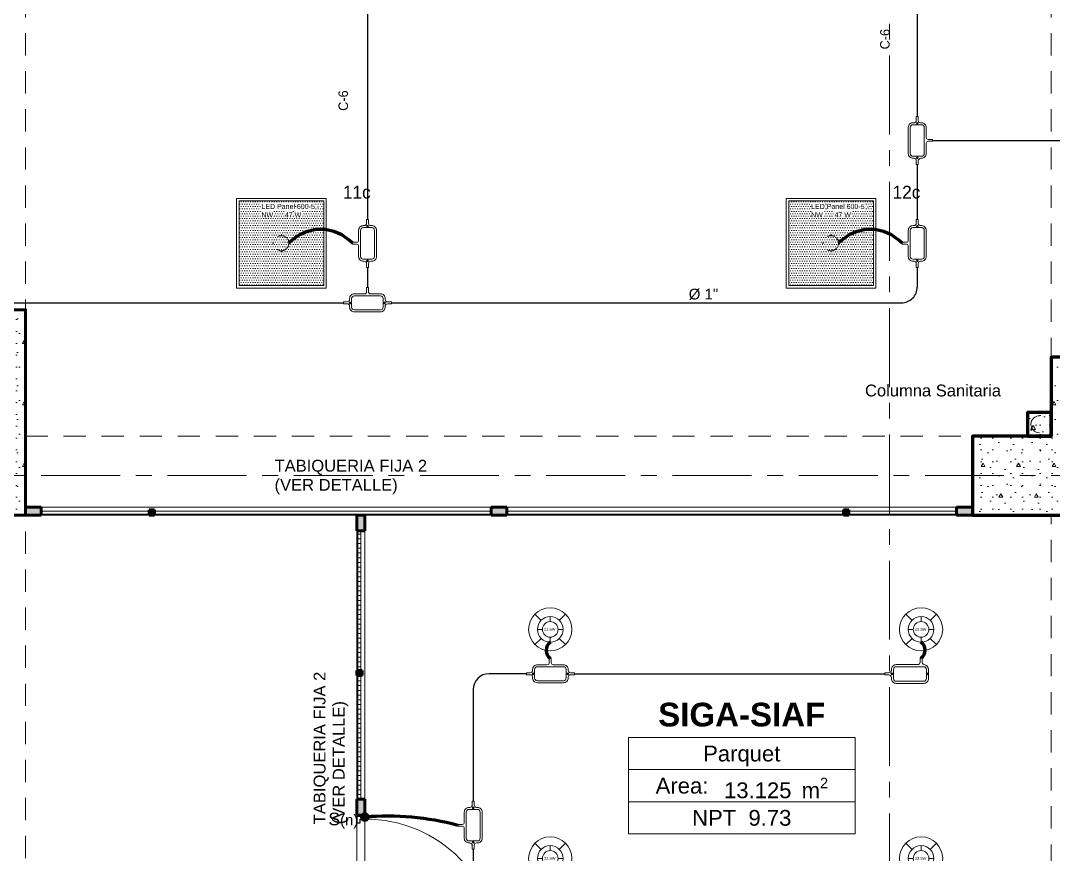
# Model space of a CAD drawing. Header units: inches. Extents: x -38 to 5698, y -33 to 92.
# Drawn here: x 229.54 to 236.08, y 27.55 to 32.83 of the extents above; entities that cross this region are included whole.
import ezdxf
from ezdxf.lldxf.tags import DXFTag

# ---------------------------------------------------------------- set-up
doc = ezdxf.new("R2010")
doc.units = ezdxf.units.IN
doc.header["$MEASUREMENT"] = 0
doc.set_wipeout_variables(frame=1)
for name, pattern in [('CONTINUA', [0]), ('DASHED', [0.75, 0.5, -0.25]), ('Hidden Line', [0.195611, 0.141111, -0.0545]), ('HIDDEN2', [0.1875, 0.125, -0.0625]), ('Punto & Raya', [0.65, 0.5, -0.075, 0, -0.075]), ('Rayas', [0.282222, 0.141111, -0.141111]), ('Wipeout_Contour', [1, 0, -1])]:
    doc.linetypes.add(name, pattern=pattern)
for name, color, linetype, lineweight in [('00 IE CKTO ILUMINACION', 3, 'Continuous', 50), ('00 IE CKTO TOMAS', 111, 'Rayas', 18), ('00_IE_Luminarias', 6, 'Continuous', 30), ('01 IE LUM LED EMP DN570B', 3, 'Continuous', 13), ('ALUMBRADO_CONDUIT', 30, 'CONDUIT1', 30), ('Bancas', 1, 'Continuous', 13), ('CABLEADO EXT.', 3, 'PVCSUBT', 30), ('Luminarias', 5, 'Continuous', 20), ('pulsador', 4, 'Continuous', 40), ('Simb_Alumbrado', 140, 'CONTINUA', 30)]:
    doc.layers.add(name, color=color, linetype=linetype, lineweight=lineweight)
for name, color, linetype in [('02 _ ARQ _ ALB _ Ejes Generales', 7, 'Continuous'), ('02 _ ARQ _ ALB _ Muros Interiores', 7, 'Continuous'), ('02 _ ARQ _ ZON _ Espacio.3D', 7, 'Continuous'), ('08 _ STR _ EXT _ 06 Columnas', 7, 'Continuous'), ('08 _ STR _ EXT _ 09 Vigas', 7, 'Continuous'), ('1TEXT', 8, 'Continuous'), ('Acabado - Muros', 7, 'Continuous'), ('Estructura - Carga', 7, 'Continuous'), ('Marcador - Secciones', 251, 'Continuous'), ('MEP - HVAC', 7, 'Continuous'), ('Notas - Etiquetas', 251, 'Continuous')]:
    doc.layers.add(name, color=color, linetype=linetype)
doc.styles.add('Annotative', font='arial.ttf')
doc.styles.add('Arial', font='arial.ttf')
doc.styles.add('Estilo_Generado_1', font='swisseb.ttf')
doc.styles.add('Estilo_Generado_4', font='swisse.ttf')
doc.styles.add('Estilo_Generado_7', font='swisse.ttf')
doc.styles.add('{18b73a54-fa43-428c-adcb-c1c7bbdf2c84}', font='Simplex.shx')
tags = doc.linetypes.add('CONDUIT', pattern='A,1.5,-0.210535,["con",{18b73a54-fa43-428c-adcb-c1c7bbdf2c84},S=0.2,R=0,X=0,Y=-0.065594],-0.702384', length=2.412919).pattern_tags.tags
tags[6] = DXFTag(74, 10)
tags = doc.linetypes.add('CONDUIT1', pattern='A,1,-0.19772,["con",{18b73a54-fa43-428c-adcb-c1c7bbdf2c84},S=0.2,R=0,X=0,Y=-0.065594],-0.593642', length=1.791362).pattern_tags.tags
tags[6] = DXFTag(74, 10)
tags = doc.linetypes.add('PVCSUBT', pattern='A,0.6,-0.3,0.6,-0.075691,["PVC",Standard,S=0.2,R=0,X=0,Y=-0.093724],-0.621005', length=2.196696).pattern_tags.tags
tags[10] = DXFTag(74, 10)
pattern_1 = [(0, (185.00002, 3e-09), (0, 0.3897114), [0.024375, -0.200625]), (0, (185.11252, 0.19486), (0, 0.3897114), [0.024375, -0.200625]), (60, (185.00002, 3e-09), (-0.3375, 0.1948557), [0.024375, -0.200625]), (60, (185.22502, 3e-09), (-0.3375, 0.1948557), [0.024375, -0.200625]), (120, (185.0244, 3e-09), (0.3375, 0.1948557), [0.024375, -0.200625]), (120, (185.2494, 3e-09), (0.3375, 0.1948557), [0.024375, -0.200625]), (0, (185.00002, 0.0375), (0, 0.075), [0, -0.075, 0, -0.1125]), (45, (185.03752, 0.0375), (-0.05303301, 0.05303301), [0, -0.05625, 0, -0.09375])]
pattern_2 = [(0, (185.000023, 3e-09), (0, 0.030000001), [])]

# ---------------------------------------------------------------- blocks, each defined once
blk = doc.blocks.new('LUMINARIA 2')
at = {"layer": '01 IE LUM LED EMP DN570B'}
for p, q in [((-0.094, 0.094), (-0.159, 0.158)), ((0.094, 0.094), (0.159, 0.158)), ((-0.094, -0.094), (-0.159, -0.158)), ((0.094, -0.094), (0.159, -0.158))]:
    blk.add_line(p, q, dxfattribs=at)
at = {"layer": '01 IE LUM LED EMP DN570B', "ltscale": 0.4}
for p, q in [((0, 0.081), (0, 0.133)), ((-0.081, 0), (-0.133, 0)), ((0.081, 0), (0.133, 0)), ((0, -0.081), (0, -0.133))]:
    blk.add_line(p, q, dxfattribs=at)
at = {"layer": '01 IE LUM LED EMP DN570B'}
for radius in [0.224, 0.133]:
    blk.add_circle((0, 0), radius, dxfattribs=at)
at = {"layer": '01 IE LUM LED EMP DN570B', "ltscale": 0.4}
blk.add_circle((0, 0), 0.0813, dxfattribs=at)
at = {"layer": '01 IE LUM LED EMP DN570B', "color": 8, "linetype": 'ByBlock', "lineweight": 80, "insert": (-0.065, 0.016), "char_height": 0.03, "width": 0.17858, "attachment_point": 1}
blk.add_mtext('{\\C3;22.5W}', dxfattribs=at)
blk = doc.blocks.new('*U270')
at = {"layer": 'Luminarias', "linetype": 'DASHED', "lineweight": 0, "ltscale": 0.05}
blk.add_lwpolyline([(0, -0.0045), (0, 0.0045)], dxfattribs=at)
blk = doc.blocks.new('*U271')
at = {"color": 0, "linetype": 'ByBlock', "lineweight": -2, "transparency": 16777216}
for p, rotation in [((-0.05, 0), 90), ((0, -0.05), 180), ((0.05, 0), 269.9999999999999)]:
    blk.add_blockref('*U270', p, dxfattribs=dict(at, rotation=rotation))
blk.add_blockref('*U270', (0, 0.05), dxfattribs=at)
blk = doc.blocks.new('PANEL LED 50W')
at = {"layer": 'Luminarias'}
h = blk.add_hatch(dxfattribs=at)
h.set_pattern_fill('DOTS', color=4, scale=0.009097)
h.set_pattern_definition([(0, (0, -2e-14), (0.0072206, 0.01444116), [0, -0.01444116])])
h.paths.add_polyline_path([(-0.2574, -0.2574), (0.2574, -0.2574), (0.2574, 0.2574), (-0.2574, 0.2574)])
h.paths.add_polyline_path([(-0.1296, 0.0974), (0.1849, 0.0974), (0.1849, 0.2469), (-0.1296, 0.2469)], flags=24)
at = {"layer": 'Luminarias', "color": 4, "lineweight": 0}
for points in [[(-0.2729, 0.2729), (0.2729, 0.2729), (0.2729, -0.2729), (-0.2729, -0.2729)], [(-0.2574, -0.2574), (0.2574, -0.2574), (0.2574, 0.2574), (-0.2574, 0.2574)]]:
    blk.add_lwpolyline(points, close=True, dxfattribs=at)
at = {"layer": 'Luminarias', "color": 4, "linetype": 'DASHED', "lineweight": 0, "ltscale": 0.01}
blk.add_circle((0, 0), 0.0455, dxfattribs=at)
at = {"color": 4}
blk.add_blockref('*U271', (0, 0), dxfattribs=at)
at = {"layer": 'Luminarias', "color": 4, "insert": (-0.1218, 0.2392), "char_height": 0.030929, "width": 0.382855, "attachment_point": 1}
blk.add_mtext('{\\Ftxt|c0;LED Panel 600-5 - NW      47 W}', dxfattribs=at)
blk = doc.blocks.new('lumin 47')
at = {"layer": 'ALUMBRADO_CONDUIT', "xscale": 1.041283452965173, "yscale": 1.041283452965173, "zscale": 1.041283452965173}
blk.add_blockref('PANEL LED 50W', (-76.251, 24.2433), dxfattribs=at)
blk = doc.blocks.new('oval t')
at = {"layer": 'Simb_Alumbrado', "lineweight": 13}
blk.add_lwpolyline([(0.0141, 0.0102, -0.414214), (0.0041, 0.0202), (0.0041, 0.0416), (-0.0056, 0.0416), (-0.0056, 0.0202, -0.414214), (-0.0156, 0.0102), (-0.0659, 0.0102, 0.414214), (-0.0899, -0.0138), (-0.0899, -0.0183, -0.414214), (-0.1019, -0.0303), (-0.1213, -0.0303), (-0.1213, -0.04), (-0.1016, -0.04, -0.451917), (-0.0897, -0.0535, 0.451917), (-0.0659, -0.0805), (0.0659, -0.0805, 0.414214), (0.0899, -0.0566), (0.0899, -0.0512, -0.398753), (0.1019, -0.0401), (0.1213, -0.0401), (0.1213, -0.0304), (0.1019, -0.0304, -0.368669), (0.0899, -0.0176), (0.0899, -0.0138, 0.414214), (0.0659, 0.0102), (0.0141, 0.0102)], format="xyb", dxfattribs=at)
blk.add_lwpolyline([(-0.0659, 0), (0.0659, 0, -0.414214), (0.0797, -0.0138), (0.0797, -0.0566, -0.414214), (0.0659, -0.0703), (-0.0659, -0.0703, -0.414214), (-0.0797, -0.0566), (-0.0797, -0.0138, -0.414214)], format="xyb", close=True, dxfattribs=at)
for points in [[(-0.0911, -0.0352), (-0.0828, -0.0352)], [(-0.0869, -0.031), (-0.0869, -0.0394)], [(0.0837, -0.0352), (0.0921, -0.0352)], [(0.0879, -0.031), (0.0879, -0.0394)]]:
    blk.add_lwpolyline(points, dxfattribs=at)
for centre in [(-0.0869, -0.0352), (0.0879, -0.0352)]:
    blk.add_circle(centre, 0.00419, dxfattribs=at)
blk = doc.blocks.new('CAJA OVAL TIPO L')
at = {"layer": 'Simb_Alumbrado', "lineweight": 13}
blk.add_lwpolyline([(-0.0491, -0.079), (-0.0491, -0.0343, -0.380413), (-0.0258, -0.0088), (-0.0258, -0.0088, 0.341426), (-0.0164, 0.0033), (-0.0164, 0.0236), (-0.0063, 0.0236), (-0.0063, 0.0033, 0.414214), (0.0063, -0.0092), (0.1138, -0.0092, -0.414214), (0.1388, -0.0343), (0.1388, -0.0382, 0.414214), (0.1513, -0.0508), (0.1716, -0.0508), (0.1716, -0.0609), (0.1513, -0.0609, 0.414214), (0.1388, -0.0734), (0.1388, -0.079, -0.414214), (0.1138, -0.104), (-0.0241, -0.104, -0.414214), (-0.0491, -0.079, 0.414214)], format="xyb", dxfattribs=at)
for points in [[(-0.0439, -0.0514), (-0.0439, -0.0602)], [(0.1367, -0.0514), (0.1367, -0.0602)], [(-0.0483, -0.0558), (-0.0395, -0.0558)], [(0.1323, -0.0558), (0.1411, -0.0558)]]:
    blk.add_lwpolyline(points, dxfattribs=at)
blk.add_lwpolyline([(-0.0241, -0.0199), (0.1138, -0.0199, -0.414214), (0.1282, -0.0343), (0.1282, -0.079, -0.414214), (0.1138, -0.0934), (-0.0241, -0.0934, -0.414214), (-0.0384, -0.079), (-0.0384, -0.0343, -0.414214)], format="xyb", close=True, dxfattribs=at)
for centre in [(-0.0439, -0.0558), (0.1367, -0.0558)]:
    blk.add_circle(centre, 0.00438, dxfattribs=at)
blk = doc.blocks.new('pulsador')
at = {"layer": 'pulsador', "lineweight": 40}
h = blk.add_hatch(color=4, dxfattribs=at)
h.dxf.hatch_style = 1
h.paths.add_polyline_path([(246.2314, 46.0882, 1), (246.279, 46.0882, 1)])
h.paths.add_polyline_path([(246.2786, 46.0882, -1), (246.2317, 46.0882, -1)], flags=16)
h.paths.add_polyline_path([(246.271, 46.0882, -1), (246.2393, 46.0882, -1)], flags=0)
at = {"layer": 'pulsador'}
h = blk.add_hatch(color=4, dxfattribs=at)
h.dxf.hatch_style = 1
h.paths.add_polyline_path([(246.2393, 46.0882, 1), (246.271, 46.0882, 1)])
at = {"layer": 'pulsador', "color": 4, "lineweight": 50}
blk.add_circle((246.2552, 46.0882), 0.0238, dxfattribs=at)
at = {"layer": 'pulsador', "color": 4, "lineweight": 40}
blk.add_circle((246.2552, 46.0882), 0.0235, dxfattribs=at)
at = {"layer": 'pulsador', "color": 4}
blk.add_circle((246.2552, 46.0882), 0.0159, dxfattribs=at)

msp = doc.modelspace()

# ---------------------------------------------------------------- hatches: boundary and pattern name
at = {"layer": '08 _ STR _ EXT _ 06 Columnas', "linetype": 'Continuous', "lineweight": 9}
h = msp.add_hatch(dxfattribs=at)
h.set_pattern_fill('HORMIGÓN_EN_MASA_0002', style=0, pattern_type=2)
h.set_pattern_definition(pattern_1)
h.paths.add_polyline_path([(228.47, 29.7), (229.57, 29.7), (229.57, 31), (229.07, 31), (229.07, 30.2), (228.47, 30.2)])
h = msp.add_hatch(dxfattribs=at)
h.set_pattern_fill('HORMIGÓN_EN_MASA_0002', style=0, pattern_type=2)
h.set_pattern_definition(pattern_1)
h.paths.add_polyline_path([(235.57, 29.7), (236.57, 29.7), (236.57, 30.7), (236.07, 30.7), (236.07, 30.2), (235.57, 30.2)])
at = {"layer": 'Estructura - Carga', "linetype": 'Continuous', "lineweight": 13}
h = msp.add_hatch(dxfattribs=at)
h.set_pattern_fill('HORMIGÓN_ARMADO_0002', color=251, style=0, pattern_type=2)
h.set_pattern_definition([(0, (185.00002, 3e-09), (0, 0.3117692), [0.03, -0.15]), (0, (185.09002, 0.1559), (0, 0.3117692), [0.03, -0.15]), (60, (185.00002, 3e-09), (-0.27, 0.1558846), [0.03, -0.15]), (60, (185.18002, 3e-09), (-0.27, 0.1558846), [0.03, -0.15]), (120, (185.03002, 3e-09), (0.27, 0.1558846), [0.03, -0.15]), (120, (185.21002, 3e-09), (0.27, 0.1558846), [0.03, -0.15]), (0, (185.000023, 0.03), (0, 0.06), [0, -0.06, 0, -0.09]), (45, (185.030023, 0.03), (-0.04242641, 0.04242641), [0, -0.045, 0, -0.075])])
h.paths.add_polyline_path([(235.92, 30.2), (236.07, 30.2), (236.07, 30.35), (235.92, 30.35)])

# ---------------------------------------------------------------- linework, layer by layer
at = {"layer": '02 _ ARQ _ ALB _ Ejes Generales', "color": 251, "linetype": 'Punto & Raya', "lineweight": 13}
msp.add_line((240.57, 29.95), (189.8454, 29.95), dxfattribs=at)
at = {"layer": '02 _ ARQ _ ALB _ Muros Interiores', "color": 165, "linetype": 'Continuous', "lineweight": 25}
for p, q in [((231.72, 27.8), (231.67, 27.8)), ((231.67, 27.8), (231.67, 27.75)), ((231.67, 27.75), (231.69, 27.75)), ((231.69, 27.75), (231.69, 27.775)), ((231.69, 27.775), (231.72, 27.775)), ((231.72, 27.775), (231.72, 27.8))]:
    msp.add_line(p, q, dxfattribs=at)
at = {"layer": '02 _ ARQ _ ALB _ Muros Interiores', "color": 7, "linetype": 'Continuous', "lineweight": 80}
msp.add_line((231.67, 27.8), (231.72, 27.8), dxfattribs=at)
at = {"layer": '02 _ ARQ _ ALB _ Muros Interiores', "color": 175, "linetype": 'Continuous', "lineweight": 15}
msp.add_arc((231.72, 26.925), 0.85, 0.0012, 90.0012, dxfattribs=at)
at = {"layer": '02 _ ARQ _ ZON _ Espacio.3D', "color": 252, "linetype": 'Continuous', "lineweight": 13}
for p, q in [((233.3902, 28.2917), (233.3902, 27.681)), ((233.3902, 28.2917), (234.8267, 28.2917)), ((234.8267, 27.681), (234.8267, 28.2917)), ((233.3902, 28.0881), (234.8267, 28.0881)), ((234.8267, 27.8845), (233.3902, 27.8845)), ((234.8267, 27.681), (233.3902, 27.681))]:
    msp.add_line(p, q, dxfattribs=at)
at = {"layer": '02 _ ARQ _ ZON _ Espacio.3D', "color": 254, "linetype": 'Continuous', "lineweight": 0, "flags": 128}
for points in [[(229.07, 31), (229.57, 31), (229.57, 29.7499), (235.57, 29.75), (235.57, 30.2), (236.07, 30.2), (236.07, 30.7), (236.42, 30.7), (236.42, 31.8991), (237.7701, 31.8991), (237.7701, 32.9963), (236.42, 32.9963), (236.4201, 39), (236.07, 39), (236.07, 39.4), (235.67, 39.4), (235.67, 39.7505), (229.57, 39.7505), (229.57, 39), (229.07, 39)], [(205.07, 17.4), (229.57, 17.4), (229.57, 16.25), (230.77, 16.25), (230.77, 15.5372), (232.42, 15.5372), (232.42, 15.1499), (233.32, 15.1499), (233.3204, 17.1), (232.82, 17.1), (232.82, 19.05), (230.67, 19.05), (230.67, 20.35), (231.67, 20.35), (231.67, 22.25), (231.17, 22.25), (231.17, 22.7), (231.67, 22.7), (231.67, 24.4), (231.17, 24.4), (231.17, 24.85), (231.67, 24.85), (231.67, 29.7), (208.07, 29.7)]]:
    msp.add_lwpolyline(points, dxfattribs=at)
msp.add_lwpolyline([(236.42, 27), (236.42, 29.7), (231.72, 29.7), (231.72, 26.9), (236.07, 26.9), (236.07, 27)], close=True, dxfattribs=at)
at = {"layer": '08 _ STR _ EXT _ 06 Columnas', "color": 7, "linetype": 'Continuous', "lineweight": 60, "flags": 128}
msp.add_lwpolyline([(228.47, 29.7), (229.57, 29.7), (229.57, 31), (229.07, 31), (229.07, 30.2), (228.47, 30.2)], close=True, dxfattribs=at)
at = {"layer": '08 _ STR _ EXT _ 06 Columnas', "color": 7, "linetype": 'Continuous', "lineweight": 80, "flags": 128}
msp.add_lwpolyline([(235.57, 29.7), (236.57, 29.7), (236.57, 30.7), (236.07, 30.7), (236.07, 30.2), (235.57, 30.2)], close=True, dxfattribs=at)
at = {"layer": '08 _ STR _ EXT _ 09 Vigas', "color": 251, "linetype": 'Hidden Line', "lineweight": 13}
for p, q in [((229.57, 30.2), (229.57, 39.4)), ((236.07, 30.2), (236.07, 39.4)), ((229.57, 30.2), (236.07, 30.2)), ((229.57, 17.4), (229.57, 29.7)), ((236.07, 26.75), (236.07, 29.7))]:
    msp.add_line(p, q, dxfattribs=at)
at = {"layer": 'Acabado - Muros', "color": 7, "linetype": 'Continuous', "lineweight": 60}
for p, q in [((229.57, 29.75), (229.57, 29.7)), ((235.57, 29.75), (235.57, 29.7)), ((231.72, 27.8), (231.67, 27.8))]:
    msp.add_line(p, q, dxfattribs=at)
at = {"layer": 'ALUMBRADO_CONDUIT', "color": 30, "lineweight": 30, "ltscale": 0.4, "true_color": 0xf26722}
for p, q in [((231.7374, 34.6188), (231.7375, 31.5729)), ((235.2208, 34.6188), (235.2208, 32.2244)), ((235.3171, 32.0733), (237.3225, 32.0733)), ((235.2208, 31.9202), (235.2208, 31.5729)), ((231.7374, 31.2687), (231.7374, 31.1442)), ((231.7375, 31.2687), (231.7375, 31.1405)), ((235.2208, 31.2687), (235.2208, 31.1443)), ((228.4053, 31.0442), (231.5843, 31.0442)), ((231.8885, 31.0442), (235.1208, 31.0443)), ((232.7439, 28.6952), (232.507, 28.6952)), ((233.0481, 28.6951), (235.0156, 28.6946)), ((232.407, 28.5952), (232.407, 27.8882)), ((232.407, 27.584), (232.407, 27.3407))]:
    msp.add_line(p, q, dxfattribs=at)
for centre, start, end in [((235.1208, 31.1443), 270.00066, 0.00066), ((232.507, 28.5952), 90, 180)]:
    msp.add_arc(centre, 0.1, start, end, dxfattribs=at)
at = {"layer": 'CABLEADO EXT.', "color": 3, "lineweight": 80}
for centre, radius, start, end in [((231.4401, 31.2345), 0.2747, 42.972, 137.028), ((234.9234, 31.2345), 0.2747, 42.972, 137.028), ((232.9327, 28.8433), 0.0641, 126.0183, 233.9817), ((235.21, 28.8446), 0.0614, 304.7426, 55.2574), ((231.8623, 26.0424), 1.7509, 75.18906, 94.66035)]:
    msp.add_arc(centre, radius, start, end, dxfattribs=at)
at = {"layer": 'Estructura - Carga', "color": 7, "linetype": 'Continuous', "lineweight": 80, "flags": 128}
msp.add_lwpolyline([(235.92, 30.2), (236.07, 30.2), (236.07, 30.35), (235.92, 30.35)], close=True, dxfattribs=at)
at = {"layer": 'MEP - HVAC', "color": 7, "linetype": 'Continuous', "lineweight": 13, "flags": 128}
msp.add_lwpolyline([(235.995, 30.221, -1), (235.995, 30.329, -1)], format="xyb", dxfattribs=at)

# ---------------------------------------------------------------- block references
for p in [(307.4427, 7.1785), (310.926, 7.1785)]:
    msp.add_blockref('lumin 47', p)
at = {"color": 4, "lineweight": 40}
msp.add_blockref('pulsador', (-14.5352, -18.3007), dxfattribs=at)
at = {"layer": '01 IE LUM LED EMP DN570B', "xscale": 0.6105334384153049, "yscale": 0.6105334384153049, "zscale": 0.6105334384153049}
for p in [(232.895, 28.9761), (235.245, 28.9761), (232.895, 27.5254), (235.245, 27.5254)]:
    msp.add_blockref('LUMINARIA 2', p, dxfattribs=at)
at = {"layer": 'ALUMBRADO_CONDUIT', "linetype": 'CONDUIT', "lineweight": 30, "xscale": -1.253906979044094, "yscale": 1.253906979044094, "zscale": 1.253906979044094}
msp.add_blockref('CAJA OVAL TIPO L', (235.2308, 28.7646), dxfattribs=at)
at = {"layer": 'Bancas', "color": 252, "true_color": 0x939598, "yscale": 1.253906979044094, "zscale": 1.253906979044094}
for p, xscale, rotation in [((235.2649, 32.0723), 1.253906979044094, 270), ((231.6933, 31.4208), -1.253906979044094, 90), ((235.1766, 31.4208), -1.253906979044094, 90), ((232.3629, 27.7361), 1.253906979044094, 90)]:
    msp.add_blockref('oval t', p, dxfattribs=dict(at, xscale=xscale, rotation=rotation))
for p, xscale in [((231.7364, 31.0883), -1.253906979044094), ((232.896, 28.7393), 1.253906979044094)]:
    msp.add_blockref('oval t', p, dxfattribs=dict(at, xscale=xscale))

# ---------------------------------------------------------------- texts
at = {"layer": '00 IE CKTO ILUMINACION', "color": 3, "linetype": 'CONTINUA', "lineweight": 15}
for p in [(235.0454, 32.6494), (231.6133, 32.2604)]:
    msp.add_text('C-6', height=0.06, rotation=90, dxfattribs=at).set_placement(p)
at = {"layer": '00 IE CKTO TOMAS', "insert": (231.4888, 27.715), "char_height": 0.08, "width": 0.768045, "attachment_point": 7, "style": 'Annotative'}
msp.add_mtext('S{\\H0.84375x;(n)}', dxfattribs=at)
at = {"layer": '00_IE_Luminarias', "color": 6, "linetype": 'HIDDEN2'}
for s, p in [('11c', (231.5811, 31.7044)), ('12c', (235.0644, 31.7044))]:
    msp.add_text(s, height=0.08174, dxfattribs=at).set_placement(p)
at = {"layer": '02 _ ARQ _ ZON _ Espacio.3D', "color": 252, "lineweight": 25, "attachment_point": 2}
for s, insert, char_height, style in [('\\A1;{\\pqc;\\pt0;\\fSwis721 Ex BT|b1|i0|c0|p34;SIGA-SIAF}', (234.1085, 28.5116), 0.15, 'Estilo_Generado_1'), ('\\A1;{\\pqc;\\pt0;\\fSwis721 Ex BT|b0|i0|c238|p34;Parquet}', (234.1085, 28.2399), 0.1, 'Estilo_Generado_7'), ('\\A1;{\\pqc;\\pt0;\\fSwis721 Ex BT|b0|i0|c238|p34;Area: }', (233.73, 28.0363), 0.1, 'Estilo_Generado_7'), ('\\A1;{\\pqc;\\pt0,0.3;\\fSwis721 Ex BT|b0|i0|c238|p34;13.125\\fSwis721 Ex BT|b0|i0|c238|p34;\\A1{\\H.66x;\\S^  ;}\\fSwis721 Ex BT|b0|i0|c238|p34; m\\fSwis721 Ex BT|b0|i0|c238|p34;\\A1{\\H.66x;\\S2^  ;}}', (234.3261, 28.0363), 0.1, 'Estilo_Generado_7'), ('\\A1;{\\pqc;\\pt0;\\fSwis721 Ex BT|b0|i0|c238|p34;NPT  9.73}', (234.1085, 27.8327), 0.1, 'Estilo_Generado_7')]:
    msp.add_mtext(s, dxfattribs=dict(at, insert=insert, char_height=char_height, style=style))
at = {"layer": '1TEXT', "color": 50, "linetype": 'Continuous', "style": 'Arial'}
msp.add_text('%%C 1"', height=0.06788, rotation=0, dxfattribs=at).set_placement((233.7728, 31.0657))
at = {"layer": 'Notas - Etiquetas', "color": 8, "linetype": 'Continuous', "lineweight": 35, "insert": (234.8896, 30.4885), "char_height": 0.075, "attachment_point": 4, "style": 'Estilo_Generado_4'}
msp.add_mtext('\\A1;{\\pql;\\fSwis721 Ex BT|b0|i0|c0|p34;Columna Sanitaria}', dxfattribs=at)
at = {"layer": 'Notas - Etiquetas', "color": 8, "linetype": 'Continuous', "lineweight": 13, "insert": (231.1482, 29.9408), "char_height": 0.075, "width": 1.021337, "attachment_point": 4, "line_spacing_factor": 0.969465, "style": 'Estilo_Generado_4'}
msp.add_mtext('\\A1;{\\pql;\\fSwis721 Ex BT|b0|i0|c0|p34;TABIQUERIA FIJA 2 (VER DETALLE)\\fSwis721 Ex BT|b0|i0|c0|p34; }', dxfattribs=at)
at = {"layer": 'Notas - Etiquetas', "color": 8, "linetype": 'Continuous', "lineweight": 13, "insert": (231.5052, 27.742), "char_height": 0.075, "width": 1.020595, "attachment_point": 4, "rotation": 90.00008, "line_spacing_factor": 0.969465, "style": 'Estilo_Generado_4'}
msp.add_mtext('\\A1;{\\pql;\\fSwis721 Ex BT|b0|i0|c0|p34;TABIQUERIA FIJA 2 (VER DETALLE)\\fSwis721 Ex BT|b0|i0|c0|p34; }', dxfattribs=at)

# ---------------------------------------------------------------- next in the draw order: wipeouts: each hides what was drawn before it
at = {"color": 254, "linetype": 'Wipeout_Contour', "lineweight": 0, "ltscale": 9927.854325}
msp.add_wipeout([(230.37, 29.733), (230.3865, 29.733), (230.3865, 29.7), (232.52, 29.7), (232.52, 29.75), (230.37, 29.75)], dxfattribs=at).dxf.layer = 'Acabado - Muros'
at = {"color": 254, "linetype": 'Wipeout_Contour', "lineweight": 0, "ltscale": 9943.61647}
msp.add_wipeout([(232.62, 29.75), (232.62, 29.7), (234.7535, 29.7), (234.7535, 29.733), (234.77, 29.733), (234.77, 29.75)], dxfattribs=at).dxf.layer = 'Acabado - Muros'
at = {"color": 254, "linetype": 'Wipeout_Contour', "lineweight": 0, "ltscale": 9930.083303}
msp.add_wipeout([(231.72, 29.6), (231.67, 29.6), (231.67, 28.7165), (231.703, 28.7165), (231.703, 28.7), (231.72, 28.7)], dxfattribs=at).dxf.layer = 'Acabado - Muros'

# ---------------------------------------------------------------- next in the draw order: wipeouts: each hides what was drawn before it
at = {"color": 254, "linetype": 'Wipeout_Contour', "lineweight": 0, "ltscale": 9920.152064}
msp.add_wipeout([(229.67, 29.75), (229.67, 29.7), (230.3535, 29.7), (230.3535, 29.733), (230.37, 29.733), (230.37, 29.75)], dxfattribs=at).dxf.layer = 'Acabado - Muros'
at = {"color": 254, "linetype": 'Wipeout_Contour', "lineweight": 0, "ltscale": 9951.318766}
msp.add_wipeout([(234.77, 29.733), (234.7865, 29.733), (234.7865, 29.7), (235.47, 29.7), (235.47, 29.75), (234.77, 29.75)], dxfattribs=at).dxf.layer = 'Acabado - Muros'
at = {"color": 254, "linetype": 'Wipeout_Contour', "lineweight": 0, "ltscale": 9930.056522}
msp.add_wipeout([(231.67, 27.9), (231.72, 27.9), (231.72, 28.7), (231.703, 28.7), (231.703, 28.6835), (231.67, 28.6835)], dxfattribs=at).dxf.layer = 'Acabado - Muros'

# ---------------------------------------------------------------- next in the draw order: linework, layer by layer
at = {"layer": 'Acabado - Muros', "color": 251, "linetype": 'Continuous', "lineweight": 13, "flags": 128}
for points in [[(229.67, 29.75), (232.52, 29.75)], [(232.62, 29.75), (235.47, 29.75)], [(229.67, 29.7), (230.3535, 29.7)], [(230.3865, 29.7), (232.52, 29.7)], [(232.62, 29.7), (234.7535, 29.7)], [(234.7865, 29.7), (235.47, 29.7)], [(231.67, 28.7165), (231.67, 29.6)], [(231.72, 27.9), (231.72, 28.7), (231.72, 29.6)], [(231.67, 27.9), (231.67, 28.6835)]]:
    msp.add_lwpolyline(points, dxfattribs=at)

# ---------------------------------------------------------------- next in the draw order: wipeouts: each hides what was drawn before it
at = {"color": 254, "linetype": 'Wipeout_Contour', "lineweight": 0, "ltscale": 6613.587586}
msp.add_wipeout([(230.3535, 29.705), (230.3535, 29.725), (229.67, 29.725), (229.67, 29.705)], dxfattribs=at).dxf.layer = 'Acabado - Muros'
at = {"color": 254, "linetype": 'Wipeout_Contour', "lineweight": 0, "ltscale": 6619.352656}
msp.add_wipeout([(232.52, 29.705), (232.52, 29.725), (230.3865, 29.725), (230.3865, 29.705)], dxfattribs=at).dxf.layer = 'Acabado - Muros'
at = {"color": 254, "linetype": 'Wipeout_Contour', "lineweight": 0, "ltscale": 6628.285217}
msp.add_wipeout([(234.7535, 29.705), (234.7535, 29.725), (232.62, 29.725), (232.62, 29.705)], dxfattribs=at).dxf.layer = 'Acabado - Muros'
at = {"color": 254, "linetype": 'Wipeout_Contour', "lineweight": 0, "ltscale": 6634.050321}
msp.add_wipeout([(235.47, 29.705), (235.47, 29.725), (234.7865, 29.725), (234.7865, 29.705)], dxfattribs=at).dxf.layer = 'Acabado - Muros'
at = {"color": 254, "linetype": 'Wipeout_Contour', "lineweight": 0, "ltscale": 6620.240136}
msp.add_wipeout([(231.675, 29.6), (231.675, 28.7165), (231.695, 28.7165), (231.695, 29.6)], dxfattribs=at).dxf.layer = 'Acabado - Muros'
at = {"color": 254, "linetype": 'Wipeout_Contour', "lineweight": 0, "ltscale": 6620.179937}
msp.add_wipeout([(231.675, 28.6835), (231.675, 27.9), (231.695, 27.9), (231.695, 28.6835)], dxfattribs=at).dxf.layer = 'Acabado - Muros'

# ---------------------------------------------------------------- next in the draw order: hatches: boundary and pattern name
at = {"layer": 'Acabado - Muros', "linetype": 'Continuous', "lineweight": 0}
for points in [[(229.67, 29.7), (229.67, 29.75), (229.57, 29.75), (229.57, 29.7)], [(230.3865, 29.733), (230.3535, 29.733), (230.3535, 29.7), (230.3865, 29.7)], [(232.62, 29.75), (232.52, 29.75), (232.52, 29.7), (232.62, 29.7)], [(234.7865, 29.733), (234.7535, 29.733), (234.7535, 29.7), (234.7865, 29.7)], [(235.47, 29.7), (235.57, 29.7), (235.57, 29.75), (235.47, 29.75)], [(231.67, 29.6), (231.72, 29.6), (231.72, 29.7), (231.67, 29.7)], [(231.703, 28.7165), (231.67, 28.7165), (231.67, 28.6835), (231.703, 28.6835)], [(231.67, 27.9), (231.67, 27.8), (231.72, 27.8), (231.72, 27.9)]]:
    msp.add_hatch(color=254, dxfattribs=at).paths.add_polyline_path(points)
h = msp.add_hatch(dxfattribs=at)
h.set_pattern_fill('CONTRACHAPADO_0002', color=254, style=0, pattern_type=2)
h.set_pattern_definition(pattern_2)
h.paths.add_polyline_path([(231.675, 29.6), (231.675, 28.7165), (231.695, 28.7165), (231.695, 29.6)])
h = msp.add_hatch(dxfattribs=at)
h.set_pattern_fill('CONTRACHAPADO_0002', color=254, style=0, pattern_type=2)
h.set_pattern_definition(pattern_2)
h.paths.add_polyline_path([(231.675, 28.6835), (231.675, 27.9), (231.695, 27.9), (231.695, 28.6835)])

# ---------------------------------------------------------------- next in the draw order: linework, layer by layer
at = {"layer": '08 _ STR _ EXT _ 09 Vigas', "color": 251, "linetype": 'Hidden Line', "lineweight": 13}
msp.add_line((229.57, 29.7), (236.07, 29.7), dxfattribs=at)
at = {"layer": 'Acabado - Muros', "color": 7, "linetype": 'Continuous', "lineweight": 60}
for p, q in [((229.67, 29.75), (229.57, 29.75)), ((229.67, 29.75), (229.67, 29.7)), ((230.3865, 29.733), (230.3535, 29.733)), ((230.3535, 29.733), (230.3535, 29.7)), ((230.3865, 29.733), (230.3865, 29.7)), ((232.62, 29.75), (232.52, 29.75)), ((232.52, 29.75), (232.52, 29.7)), ((232.62, 29.75), (232.62, 29.7)), ((234.7865, 29.733), (234.7535, 29.733)), ((234.7535, 29.733), (234.7535, 29.7)), ((234.7865, 29.733), (234.7865, 29.7)), ((235.47, 29.75), (235.47, 29.7)), ((235.57, 29.75), (235.47, 29.75)), ((229.67, 29.7), (229.57, 29.7)), ((230.3865, 29.7), (230.3535, 29.7)), ((231.72, 29.7), (231.67, 29.7)), ((231.67, 29.7), (231.67, 29.6)), ((231.72, 29.7), (231.72, 29.6)), ((232.62, 29.7), (232.52, 29.7)), ((234.7865, 29.7), (234.7535, 29.7)), ((235.57, 29.7), (235.47, 29.7)), ((231.72, 29.6), (231.67, 29.6)), ((231.67, 28.7165), (231.67, 28.6835)), ((231.703, 28.7165), (231.67, 28.7165)), ((231.703, 28.6835), (231.67, 28.6835)), ((231.703, 28.7165), (231.703, 28.6835)), ((231.67, 27.9), (231.67, 27.8)), ((231.72, 27.9), (231.67, 27.9)), ((231.72, 27.9), (231.72, 27.8))]:
    msp.add_line(p, q, dxfattribs=at)
at = {"layer": 'Acabado - Muros', "color": 7, "linetype": 'Continuous', "lineweight": 13, "flags": 128}
for points in [[(230.3535, 29.705), (230.3535, 29.725), (229.67, 29.725), (229.67, 29.705)], [(232.52, 29.705), (232.52, 29.725), (230.3865, 29.725), (230.3865, 29.705)], [(234.7535, 29.705), (234.7535, 29.725), (232.62, 29.725), (232.62, 29.705)], [(235.47, 29.705), (235.47, 29.725), (234.7865, 29.725), (234.7865, 29.705)], [(231.675, 29.6), (231.695, 29.6), (231.695, 28.7165), (231.675, 28.7165)], [(231.675, 28.6835), (231.695, 28.6835), (231.695, 27.9), (231.675, 27.9)]]:
    msp.add_lwpolyline(points, close=True, dxfattribs=at)
at = {"layer": 'Marcador - Secciones', "color": 251, "linetype": 'Punto & Raya', "lineweight": 13}
msp.add_line((235.0454, 46.2111), (235.0454, 0.9472), dxfattribs=at)

doc.saveas('drawing.dxf')
